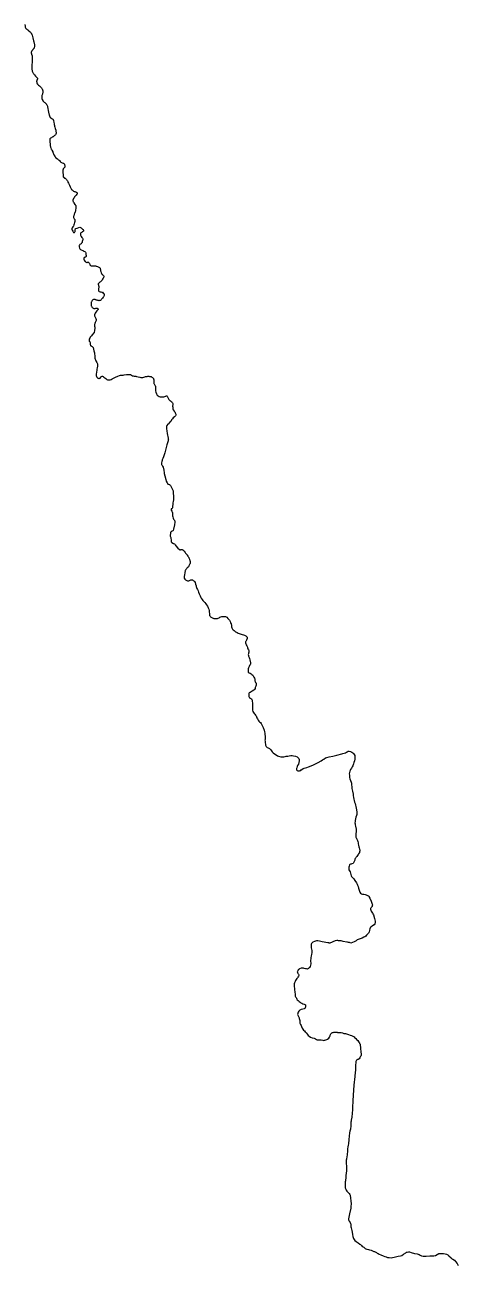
# Model space of a CAD drawing. Header units: inches. Extents: x 1341578 to 1502124, y 557203 to 748561.
# Drawn here: x 1439984 to 1445651, y 683758 to 699959 of the extents above; entities that cross this region are included whole.
import ezdxf

# ---------------------------------------------------------------- set-up
doc = ezdxf.new("R2010")
doc.units = ezdxf.units.IN
doc.header["$MEASUREMENT"] = 0
doc.layers.add('Zipcode', color=7, linetype='Continuous')

msp = doc.modelspace()

# ---------------------------------------------------------------- linework, layer by layer
at = {"layer": 'Zipcode'}
msp.add_lwpolyline([(1439984, 699963), (1439987, 699941), (1439988, 699930), (1439995, 699919), (1440000, 699912), (1440005, 699906), (1440011, 699901), (1440022, 699892), (1440036, 699880), (1440057, 699861), (1440063, 699855), (1440067, 699851), (1440070, 699847), (1440072, 699845), (1440073, 699843), (1440075, 699835), (1440079, 699822), (1440089, 699788), (1440099, 699751), (1440103, 699738), (1440107, 699716), (1440109, 699705), (1440111, 699695), (1440111, 699686), (1440111, 699678), (1440110, 699670), (1440108, 699663), (1440105, 699656), (1440101, 699649), (1440094, 699639), (1440089, 699633), (1440082, 699627), (1440081, 699626), (1440079, 699624), (1440077, 699621), (1440075, 699619), (1440071, 699612), (1440070, 699608), (1440069, 699604), (1440069, 699600), (1440069, 699595), (1440069, 699589), (1440070, 699584), (1440072, 699575), (1440073, 699572), (1440077, 699565), (1440077, 699563), (1440078, 699561), (1440079, 699557), (1440079, 699552), (1440079, 699528), (1440079, 699498), (1440076, 699412), (1440076, 699399), (1440077, 699387), (1440078, 699376), (1440080, 699365), (1440082, 699355), (1440085, 699346), (1440089, 699337), (1440093, 699329), (1440097, 699322), (1440103, 699313), (1440106, 699308), (1440110, 699304), (1440126, 699289), (1440143, 699271), (1440146, 699267), (1440149, 699264), (1440149, 699262), (1440150, 699260), (1440150, 699258), (1440150, 699256), (1440149, 699251), (1440147, 699245), (1440140, 699230), (1440140, 699228), (1440139, 699227), (1440139, 699222), (1440139, 699218), (1440140, 699213), (1440141, 699207), (1440142, 699201), (1440147, 699189), (1440149, 699186), (1440151, 699183), (1440153, 699180), (1440156, 699178), (1440162, 699172), (1440162, 699172), (1440178, 699160), (1440184, 699155), (1440195, 699145), (1440203, 699136), (1440209, 699128), (1440213, 699119), (1440215, 699115), (1440216, 699110), (1440218, 699096), (1440218, 699087), (1440218, 699078), (1440218, 699069), (1440216, 699061), (1440215, 699053), (1440209, 699035), (1440207, 699027), (1440206, 699020), (1440205, 699016), (1440205, 699011), (1440205, 699006), (1440206, 699001), (1440208, 698994), (1440210, 698988), (1440213, 698982), (1440218, 698972), (1440222, 698966), (1440226, 698961), (1440230, 698957), (1440231, 698956), (1440238, 698948), (1440245, 698943), (1440262, 698926), (1440266, 698922), (1440269, 698918), (1440270, 698917), (1440273, 698912), (1440276, 698906), (1440281, 698896), (1440282, 698891), (1440283, 698886), (1440286, 698865), (1440291, 698838), (1440295, 698816), (1440304, 698780), (1440306, 698773), (1440308, 698765), (1440310, 698760), (1440313, 698755), (1440315, 698752), (1440317, 698749), (1440320, 698746), (1440320, 698745), (1440324, 698743), (1440325, 698742), (1440327, 698741), (1440333, 698738), (1440335, 698737), (1440343, 698732), (1440352, 698725), (1440355, 698722), (1440357, 698718), (1440359, 698715), (1440360, 698713), (1440361, 698711), (1440365, 698685), (1440368, 698667), (1440370, 698658), (1440372, 698642), (1440373, 698635), (1440377, 698621), (1440383, 698604), (1440389, 698581), (1440391, 698574), (1440392, 698566), (1440393, 698559), (1440393, 698551), (1440393, 698546), (1440393, 698541), (1440391, 698537), (1440390, 698532), (1440386, 698524), (1440385, 698521), (1440382, 698519), (1440374, 698512), (1440366, 698505), (1440355, 698497), (1440355, 698497), (1440351, 698495), (1440343, 698491), (1440337, 698488), (1440333, 698485), (1440321, 698478), (1440319, 698477), (1440318, 698476), (1440317, 698474), (1440315, 698472), (1440313, 698468), (1440312, 698466), (1440312, 698464), (1440311, 698456), (1440311, 698454), (1440311, 698444), (1440312, 698431), (1440313, 698423), (1440315, 698413), (1440317, 698392), (1440318, 698378), (1440319, 698368), (1440321, 698360), (1440323, 698352), (1440329, 698337), (1440333, 698329), (1440336, 698322), (1440349, 698302), (1440353, 698294), (1440366, 698263), (1440376, 698245), (1440379, 698240), (1440384, 698231), (1440387, 698227), (1440390, 698223), (1440392, 698221), (1440411, 698208), (1440422, 698200), (1440425, 698198), (1440431, 698193), (1440438, 698186), (1440448, 698173), (1440453, 698168), (1440455, 698166), (1440457, 698165), (1440471, 698158), (1440485, 698153), (1440488, 698151), (1440490, 698150), (1440498, 698143), (1440500, 698141), (1440502, 698138), (1440504, 698135), (1440505, 698132), (1440508, 698123), (1440509, 698115), (1440509, 698109), (1440509, 698105), (1440508, 698103), (1440506, 698098), (1440504, 698096), (1440503, 698094), (1440495, 698085), (1440488, 698077), (1440484, 698071), (1440484, 698070), (1440483, 698069), (1440482, 698068), (1440482, 698065), (1440481, 698062), (1440480, 698058), (1440480, 698047), (1440480, 698040), (1440480, 698036), (1440481, 698032), (1440482, 698026), (1440483, 698024), (1440485, 698005), (1440485, 698001), (1440484, 697994), (1440484, 697991), (1440484, 697986), (1440485, 697982), (1440485, 697982), (1440485, 697981), (1440486, 697977), (1440488, 697974), (1440490, 697970), (1440493, 697967), (1440497, 697963), (1440501, 697960), (1440503, 697958), (1440509, 697956), (1440511, 697955), (1440511, 697954), (1440512, 697954), (1440522, 697946), (1440526, 697942), (1440529, 697938), (1440535, 697929), (1440541, 697920), (1440545, 697913), (1440546, 697911), (1440549, 697904), (1440556, 697889), (1440567, 697863), (1440577, 697843), (1440589, 697818), (1440591, 697815), (1440593, 697812), (1440596, 697809), (1440601, 697804), (1440608, 697798), (1440613, 697793), (1440622, 697788), (1440629, 697784), (1440640, 697781), (1440649, 697777), (1440657, 697773), (1440660, 697772), (1440663, 697770), (1440665, 697768), (1440665, 697767), (1440666, 697766), (1440667, 697764), (1440668, 697762), (1440668, 697760), (1440668, 697757), (1440667, 697755), (1440667, 697752), (1440666, 697750), (1440666, 697749), (1440665, 697749), (1440655, 697736), (1440644, 697723), (1440635, 697711), (1440628, 697701), (1440621, 697690), (1440620, 697688), (1440619, 697686), (1440616, 697680), (1440615, 697678), (1440615, 697676), (1440614, 697674), (1440614, 697670), (1440614, 697664), (1440614, 697658), (1440616, 697652), (1440618, 697647), (1440621, 697641), (1440626, 697633), (1440640, 697611), (1440641, 697610), (1440642, 697609), (1440646, 697604), (1440648, 697602), (1440649, 697601), (1440650, 697599), (1440652, 697594), (1440653, 697590), (1440653, 697586), (1440653, 697575), (1440651, 697562), (1440648, 697544), (1440645, 697527), (1440643, 697517), (1440634, 697493), (1440631, 697486), (1440624, 697464), (1440621, 697457), (1440620, 697451), (1440620, 697446), (1440621, 697444), (1440621, 697442), (1440625, 697432), (1440629, 697425), (1440631, 697423), (1440632, 697421), (1440635, 697417), (1440636, 697416), (1440637, 697415), (1440639, 697409), (1440640, 697404), (1440640, 697402), (1440640, 697399), (1440640, 697397), (1440637, 697390), (1440634, 697377), (1440629, 697361), (1440625, 697346), (1440619, 697331), (1440613, 697319), (1440605, 697307), (1440602, 697301), (1440601, 697300), (1440601, 697291), (1440605, 697277), (1440611, 697264), (1440616, 697255), (1440623, 697247), (1440635, 697248), (1440640, 697256), (1440641, 697261), (1440643, 697270), (1440643, 697285), (1440646, 697295), (1440649, 697298), (1440667, 697305), (1440692, 697313), (1440703, 697315), (1440714, 697313), (1440722, 697307), (1440732, 697299), (1440739, 697292), (1440747, 697284), (1440750, 697278), (1440751, 697272), (1440750, 697265), (1440745, 697259), (1440740, 697255), (1440736, 697253), (1440734, 697252), (1440725, 697247), (1440718, 697240), (1440714, 697232), (1440712, 697223), (1440712, 697213), (1440716, 697202), (1440721, 697193), (1440728, 697183), (1440729, 697183), (1440738, 697172), (1440743, 697164), (1440744, 697156), (1440745, 697151), (1440743, 697147), (1440739, 697140), (1440735, 697133), (1440734, 697124), (1440733, 697117), (1440730, 697113), (1440727, 697106), (1440721, 697100), (1440712, 697094), (1440705, 697088), (1440700, 697082), (1440696, 697076), (1440695, 697069), (1440696, 697060), (1440700, 697041), (1440705, 697034), (1440712, 697025), (1440722, 697018), (1440743, 697011), (1440749, 697008), (1440752, 697006), (1440758, 697004), (1440770, 696997), (1440775, 696993), (1440780, 696988), (1440782, 696983), (1440783, 696976), (1440784, 696961), (1440786, 696946), (1440786, 696937), (1440785, 696933), (1440783, 696928), (1440778, 696926), (1440775, 696925), (1440770, 696923), (1440764, 696921), (1440759, 696917), (1440757, 696914), (1440756, 696913), (1440755, 696908), (1440756, 696901), (1440758, 696893), (1440762, 696885), (1440770, 696874), (1440776, 696867), (1440784, 696859), (1440790, 696853), (1440795, 696852), (1440799, 696853), (1440806, 696857), (1440809, 696858), (1440812, 696859), (1440816, 696859), (1440822, 696856), (1440823, 696855), (1440828, 696847), (1440831, 696840), (1440833, 696834), (1440836, 696826), (1440841, 696820), (1440845, 696815), (1440850, 696812), (1440857, 696811), (1440868, 696811), (1440871, 696811), (1440873, 696810), (1440879, 696809), (1440891, 696809), (1440907, 696809), (1440907, 696809), (1440917, 696808), (1440921, 696808), (1440936, 696801), (1440952, 696795), (1440960, 696790), (1440966, 696785), (1440968, 696780), (1440971, 696771), (1440973, 696762), (1440975, 696754), (1440975, 696751), (1440976, 696745), (1440979, 696736), (1440984, 696721), (1440987, 696714), (1440989, 696709), (1440993, 696702), (1440995, 696701), (1441002, 696695), (1441008, 696690), (1441014, 696684), (1441017, 696677), (1441017, 696672), (1441016, 696665), (1441012, 696658), (1441007, 696648), (1441002, 696637), (1440995, 696626), (1440986, 696614), (1440975, 696604), (1440967, 696598), (1440962, 696594), (1440962, 696593), (1440955, 696588), (1440950, 696582), (1440945, 696574), (1440945, 696570), (1440946, 696560), (1440950, 696552), (1440953, 696545), (1440953, 696534), (1440951, 696525), (1440949, 696513), (1440948, 696502), (1440948, 696492), (1440949, 696490), (1440950, 696486), (1440953, 696480), (1440958, 696477), (1440970, 696473), (1440977, 696472), (1440993, 696468), (1440999, 696466), (1441010, 696456), (1441020, 696445), (1441023, 696435), (1441022, 696427), (1441021, 696425), (1441018, 696416), (1441013, 696407), (1441010, 696402), (1440998, 696388), (1440988, 696375), (1440981, 696367), (1440972, 696360), (1440963, 696357), (1440954, 696356), (1440948, 696357), (1440938, 696358), (1440929, 696361), (1440919, 696364), (1440913, 696366), (1440905, 696370), (1440899, 696371), (1440895, 696372), (1440892, 696373), (1440887, 696373), (1440881, 696371), (1440875, 696367), (1440866, 696357), (1440861, 696350), (1440858, 696342), (1440854, 696335), (1440852, 696323), (1440852, 696307), (1440852, 696298), (1440852, 696298), (1440854, 696290), (1440857, 696283), (1440861, 696275), (1440867, 696267), (1440873, 696262), (1440880, 696258), (1440880, 696258), (1440887, 696254), (1440893, 696252), (1440898, 696252), (1440906, 696255), (1440912, 696258), (1440920, 696259), (1440930, 696258), (1440944, 696249), (1440942, 696242), (1440937, 696235), (1440934, 696231), (1440925, 696222), (1440911, 696208), (1440903, 696194), (1440898, 696183), (1440895, 696172), (1440896, 696163), (1440896, 696157), (1440898, 696151), (1440899, 696148), (1440908, 696130), (1440911, 696125), (1440912, 696122), (1440918, 696110), (1440918, 696107), (1440918, 696099), (1440913, 696088), (1440906, 696071), (1440901, 696058), (1440899, 696052), (1440897, 696043), (1440895, 696032), (1440897, 696023), (1440900, 696010), (1440902, 695998), (1440899, 695985), (1440896, 695973), (1440894, 695960), (1440893, 695945), (1440890, 695937), (1440884, 695930), (1440874, 695920), (1440864, 695909), (1440855, 695898), (1440852, 695894), (1440841, 695878), (1440834, 695868), (1440827, 695855), (1440827, 695855), (1440827, 695854), (1440826, 695851), (1440825, 695842), (1440826, 695826), (1440830, 695822), (1440836, 695821), (1440838, 695804), (1440840, 695791), (1440841, 695782), (1440843, 695773), (1440845, 695769), (1440847, 695768), (1440852, 695765), (1440857, 695762), (1440866, 695756), (1440878, 695745), (1440883, 695723), (1440889, 695702), (1440892, 695689), (1440895, 695675), (1440896, 695662), (1440898, 695635), (1440900, 695615), (1440901, 695609), (1440902, 695604), (1440914, 695569), (1440924, 695549), (1440933, 695533), (1440935, 695524), (1440936, 695519), (1440935, 695512), (1440934, 695502), (1440930, 695477), (1440927, 695462), (1440925, 695448), (1440921, 695422), (1440918, 695397), (1440919, 695381), (1440919, 695376), (1440921, 695370), (1440923, 695365), (1440928, 695358), (1440934, 695349), (1440938, 695345), (1440945, 695342), (1440953, 695340), (1440958, 695340), (1440965, 695342), (1440970, 695345), (1440973, 695350), (1440976, 695357), (1440979, 695360), (1440985, 695364), (1440992, 695367), (1440996, 695368), (1441000, 695368), (1441008, 695365), (1441018, 695359), (1441031, 695349), (1441042, 695339), (1441051, 695331), (1441056, 695327), (1441067, 695323), (1441078, 695321), (1441091, 695321), (1441101, 695324), (1441112, 695328), (1441126, 695336), (1441145, 695345), (1441172, 695357), (1441199, 695370), (1441221, 695378), (1441235, 695382), (1441247, 695384), (1441256, 695385), (1441269, 695385), (1441283, 695387), (1441313, 695391), (1441331, 695393), (1441344, 695393), (1441352, 695393), (1441360, 695392), (1441366, 695390), (1441371, 695388), (1441381, 695382), (1441392, 695376), (1441399, 695374), (1441412, 695371), (1441425, 695369), (1441438, 695368), (1441446, 695366), (1441451, 695365), (1441467, 695360), (1441487, 695355), (1441500, 695352), (1441509, 695351), (1441518, 695351), (1441528, 695352), (1441540, 695355), (1441554, 695361), (1441563, 695364), (1441584, 695367), (1441594, 695368), (1441607, 695368), (1441616, 695367), (1441626, 695366), (1441635, 695364), (1441642, 695362), (1441646, 695359), (1441655, 695352), (1441661, 695345), (1441665, 695338), (1441668, 695331), (1441670, 695326), (1441672, 695286), (1441672, 695274), (1441674, 695269), (1441680, 695259), (1441685, 695252), (1441689, 695245), (1441691, 695241), (1441691, 695236), (1441692, 695227), (1441692, 695213), (1441692, 695185), (1441693, 695178), (1441697, 695163), (1441705, 695140), (1441709, 695130), (1441714, 695123), (1441717, 695120), (1441729, 695111), (1441739, 695106), (1441754, 695101), (1441763, 695099), (1441773, 695099), (1441779, 695099), (1441785, 695099), (1441800, 695102), (1441813, 695106), (1441826, 695110), (1441834, 695113), (1441839, 695113), (1441843, 695111), (1441847, 695108), (1441850, 695102), (1441860, 695083), (1441869, 695066), (1441875, 695058), (1441880, 695053), (1441889, 695049), (1441895, 695044), (1441905, 695035), (1441912, 695026), (1441916, 695020), (1441919, 695011), (1441921, 695003), (1441921, 694998), (1441919, 694991), (1441917, 694984), (1441917, 694980), (1441918, 694964), (1441919, 694949), (1441921, 694942), (1441926, 694932), (1441937, 694915), (1441945, 694904), (1441952, 694891), (1441956, 694884), (1441959, 694875), (1441960, 694869), (1441959, 694863), (1441958, 694859), (1441954, 694854), (1441949, 694846), (1441940, 694837), (1441926, 694824), (1441914, 694814), (1441909, 694808), (1441902, 694798), (1441892, 694780), (1441887, 694773), (1441877, 694764), (1441861, 694747), (1441855, 694741), (1441843, 694726), (1441839, 694719), (1441837, 694714), (1441836, 694709), (1441836, 694705), (1441836, 694701), (1441836, 694696), (1441838, 694682), (1441842, 694658), (1441842, 694648), (1441845, 694630), (1441846, 694623), (1441859, 694560), (1441860, 694549), (1441861, 694545), (1441860, 694538), (1441857, 694525), (1441842, 694475), (1441824, 694403), (1441815, 694370), (1441808, 694343), (1441804, 694328), (1441799, 694316), (1441790, 694295), (1441782, 694277), (1441780, 694269), (1441775, 694254), (1441772, 694240), (1441771, 694231), (1441771, 694222), (1441772, 694217), (1441774, 694211), (1441785, 694195), (1441792, 694183), (1441795, 694176), (1441796, 694169), (1441802, 694137), (1441806, 694110), (1441807, 694099), (1441815, 694069), (1441828, 694022), (1441833, 694000), (1441844, 693977), (1441848, 693968), (1441855, 693961), (1441862, 693958), (1441872, 693955), (1441878, 693953), (1441882, 693951), (1441884, 693947), (1441887, 693941), (1441905, 693908), (1441917, 693889), (1441921, 693879), (1441923, 693873), (1441924, 693866), (1441925, 693852), (1441926, 693848), (1441927, 693799), (1441927, 693791), (1441928, 693787), (1441930, 693778), (1441930, 693772), (1441927, 693753), (1441923, 693733), (1441920, 693717), (1441918, 693704), (1441917, 693662), (1441916, 693652), (1441915, 693649), (1441911, 693643), (1441905, 693639), (1441900, 693636), (1441897, 693632), (1441896, 693629), (1441897, 693624), (1441898, 693620), (1441906, 693605), (1441910, 693596), (1441914, 693586), (1441915, 693582), (1441916, 693564), (1441917, 693545), (1441918, 693533), (1441923, 693516), (1441928, 693503), (1441932, 693496), (1441936, 693492), (1441943, 693486), (1441945, 693480), (1441947, 693474), (1441946, 693463), (1441940, 693428), (1441927, 693373), (1441922, 693354), (1441919, 693349), (1441913, 693345), (1441898, 693336), (1441894, 693332), (1441891, 693327), (1441889, 693315), (1441886, 693292), (1441885, 693285), (1441886, 693280), (1441892, 693261), (1441895, 693253), (1441895, 693249), (1441896, 693232), (1441897, 693211), (1441898, 693205), (1441901, 693201), (1441905, 693198), (1441928, 693186), (1441943, 693179), (1441946, 693175), (1441951, 693169), (1441959, 693154), (1441984, 693125), (1442005, 693106), (1442013, 693103), (1442019, 693102), (1442026, 693104), (1442034, 693105), (1442040, 693105), (1442046, 693103), (1442052, 693100), (1442056, 693097), (1442061, 693094), (1442064, 693090), (1442070, 693083), (1442079, 693068), (1442086, 693060), (1442100, 693046), (1442106, 693037), (1442109, 693032), (1442116, 693019), (1442118, 693016), (1442123, 693007), (1442127, 693000), (1442130, 692996), (1442137, 692980), (1442144, 692958), (1442146, 692953), (1442147, 692946), (1442146, 692933), (1442145, 692924), (1442143, 692918), (1442131, 692893), (1442123, 692878), (1442119, 692874), (1442109, 692865), (1442102, 692859), (1442095, 692851), (1442088, 692843), (1442084, 692838), (1442082, 692834), (1442081, 692827), (1442078, 692805), (1442076, 692796), (1442072, 692779), (1442066, 692751), (1442068, 692741), (1442070, 692731), (1442078, 692720), (1442087, 692709), (1442101, 692701), (1442112, 692697), (1442121, 692696), (1442131, 692698), (1442139, 692702), (1442148, 692705), (1442156, 692708), (1442167, 692710), (1442176, 692708), (1442185, 692703), (1442194, 692697), (1442202, 692688), (1442210, 692677), (1442217, 692653), (1442223, 692632), (1442224, 692621), (1442228, 692611), (1442235, 692595), (1442240, 692583), (1442246, 692574), (1442250, 692566), (1442256, 692550), (1442262, 692529), (1442275, 692502), (1442282, 692488), (1442292, 692471), (1442304, 692452), (1442311, 692440), (1442321, 692431), (1442336, 692413), (1442349, 692397), (1442359, 692383), (1442372, 692365), (1442381, 692345), (1442389, 692326), (1442393, 692308), (1442395, 692292), (1442397, 692268), (1442397, 692256), (1442399, 692246), (1442406, 692235), (1442413, 692228), (1442420, 692223), (1442429, 692217), (1442436, 692213), (1442447, 692208), (1442456, 692206), (1442466, 692204), (1442476, 692204), (1442493, 692204), (1442505, 692206), (1442514, 692208), (1442525, 692214), (1442536, 692221), (1442547, 692227), (1442559, 692232), (1442570, 692233), (1442593, 692231), (1442608, 692229), (1442624, 692222), (1442637, 692207), (1442650, 692193), (1442660, 692181), (1442668, 692167), (1442673, 692150), (1442682, 692135), (1442685, 692114), (1442686, 692096), (1442690, 692082), (1442700, 692065), (1442708, 692056), (1442720, 692046), (1442732, 692038), (1442741, 692032), (1442752, 692026), (1442761, 692020), (1442774, 692013), (1442786, 692007), (1442812, 692000), (1442855, 691986), (1442875, 691977), (1442884, 691969), (1442890, 691959), (1442892, 691950), (1442892, 691942), (1442884, 691923), (1442879, 691915), (1442872, 691906), (1442870, 691899), (1442870, 691893), (1442871, 691886), (1442873, 691874), (1442877, 691867), (1442880, 691860), (1442886, 691849), (1442895, 691832), (1442897, 691818), (1442901, 691808), (1442907, 691797), (1442912, 691789), (1442914, 691778), (1442914, 691766), (1442911, 691753), (1442908, 691744), (1442906, 691733), (1442907, 691722), (1442910, 691713), (1442913, 691705), (1442917, 691695), (1442922, 691681), (1442928, 691667), (1442934, 691628), (1442933, 691613), (1442929, 691599), (1442924, 691590), (1442917, 691578), (1442912, 691571), (1442910, 691561), (1442904, 691546), (1442904, 691534), (1442903, 691524), (1442904, 691515), (1442905, 691503), (1442918, 691496), (1442929, 691491), (1442944, 691484), (1442954, 691474), (1442965, 691464), (1442979, 691440), (1442987, 691426), (1442990, 691412), (1442990, 691400), (1442990, 691391), (1442994, 691381), (1443001, 691371), (1443007, 691359), (1443008, 691349), (1443008, 691336), (1443003, 691320), (1442998, 691303), (1442994, 691290), (1442987, 691277), (1442979, 691269), (1442956, 691255), (1442942, 691247), (1442929, 691238), (1442919, 691232), (1442913, 691226), (1442913, 691215), (1442913, 691202), (1442915, 691188), (1442919, 691176), (1442924, 691169), (1442929, 691165), (1442937, 691163), (1442946, 691155), (1442953, 691148), (1442955, 691137), (1442959, 691121), (1442962, 691103), (1442962, 691086), (1442962, 691060), (1442961, 691041), (1442962, 691031), (1442961, 691019), (1442962, 691007), (1442967, 690990), (1442973, 690978), (1442982, 690964), (1442990, 690954), (1443000, 690942), (1443009, 690932), (1443014, 690921), (1443020, 690906), (1443026, 690894), (1443034, 690878), (1443045, 690864), (1443054, 690855), (1443064, 690846), (1443075, 690832), (1443085, 690817), (1443092, 690800), (1443099, 690783), (1443112, 690745), (1443116, 690725), (1443121, 690709), (1443123, 690696), (1443126, 690664), (1443127, 690651), (1443126, 690638), (1443126, 690625), (1443124, 690614), (1443125, 690602), (1443126, 690591), (1443127, 690581), (1443130, 690563), (1443132, 690550), (1443134, 690541), (1443140, 690532), (1443152, 690522), (1443165, 690514), (1443183, 690506), (1443195, 690493), (1443208, 690478), (1443220, 690462), (1443231, 690449), (1443249, 690436), (1443269, 690423), (1443287, 690413), (1443303, 690405), (1443332, 690400), (1443354, 690397), (1443373, 690399), (1443389, 690403), (1443401, 690405), (1443421, 690407), (1443439, 690411), (1443461, 690415), (1443481, 690416), (1443498, 690413), (1443523, 690405), (1443546, 690396), (1443559, 690387), (1443566, 690377), (1443572, 690364), (1443572, 690344), (1443569, 690323), (1443561, 690304), (1443550, 690286), (1443543, 690270), (1443539, 690254), (1443537, 690245), (1443538, 690230), (1443542, 690223), (1443545, 690218), (1443555, 690216), (1443567, 690216), (1443576, 690216), (1443585, 690218), (1443592, 690221), (1443601, 690231), (1443604, 690233), (1443623, 690244), (1443637, 690249), (1443670, 690258), (1443693, 690266), (1443727, 690280), (1443757, 690292), (1443777, 690301), (1443794, 690309), (1443820, 690323), (1443857, 690346), (1443878, 690359), (1443895, 690369), (1443915, 690385), (1443932, 690391), (1443963, 690396), (1444012, 690405), (1444063, 690421), (1444128, 690439), (1444142, 690442), (1444161, 690447), (1444177, 690451), (1444191, 690457), (1444200, 690465), (1444211, 690472), (1444227, 690473), (1444244, 690468), (1444259, 690460), (1444272, 690452), (1444283, 690440), (1444292, 690427), (1444298, 690414), (1444301, 690403), (1444301, 690389), (1444300, 690366), (1444294, 690347), (1444288, 690326), (1444282, 690305), (1444274, 690281), (1444265, 690267), (1444254, 690251), (1444243, 690233), (1444236, 690221), (1444234, 690211), (1444229, 690192), (1444227, 690175), (1444228, 690158), (1444228, 690142), (1444230, 690127), (1444233, 690112), (1444241, 690088), (1444251, 690069), (1444255, 690053), (1444257, 690031), (1444260, 690006), (1444262, 689985), (1444265, 689965), (1444268, 689948), (1444278, 689912), (1444279, 689895), (1444283, 689867), (1444285, 689847), (1444289, 689826), (1444296, 689807), (1444302, 689788), (1444308, 689768), (1444312, 689751), (1444318, 689727), (1444323, 689705), (1444325, 689677), (1444326, 689665), (1444324, 689647), (1444321, 689633), (1444314, 689610), (1444306, 689589), (1444304, 689566), (1444302, 689553), (1444301, 689538), (1444302, 689522), (1444304, 689508), (1444308, 689492), (1444315, 689454), (1444317, 689443), (1444316, 689426), (1444315, 689412), (1444313, 689400), (1444311, 689383), (1444312, 689368), (1444312, 689359), (1444314, 689349), (1444317, 689343), (1444321, 689333), (1444330, 689316), (1444335, 689306), (1444340, 689291), (1444341, 689277), (1444342, 689264), (1444347, 689246), (1444353, 689224), (1444356, 689209), (1444361, 689194), (1444364, 689183), (1444363, 689171), (1444360, 689159), (1444358, 689150), (1444349, 689132), (1444343, 689121), (1444335, 689108), (1444326, 689095), (1444318, 689087), (1444312, 689080), (1444305, 689071), (1444301, 689060), (1444297, 689047), (1444290, 689033), (1444283, 689012), (1444276, 689003), (1444261, 688999), (1444253, 688996), (1444243, 688995), (1444235, 688991), (1444229, 688986), (1444226, 688970), (1444222, 688958), (1444221, 688947), (1444220, 688936), (1444220, 688928), (1444222, 688921), (1444231, 688911), (1444237, 688898), (1444241, 688880), (1444247, 688860), (1444250, 688846), (1444255, 688834), (1444268, 688821), (1444284, 688803), (1444299, 688782), (1444320, 688751), (1444331, 688733), (1444336, 688723), (1444341, 688705), (1444346, 688682), (1444354, 688655), (1444358, 688643), (1444365, 688629), (1444372, 688618), (1444385, 688609), (1444398, 688605), (1444418, 688603), (1444436, 688601), (1444449, 688596), (1444465, 688588), (1444476, 688581), (1444483, 688573), (1444496, 688551), (1444511, 688515), (1444527, 688473), (1444528, 688463), (1444527, 688452), (1444524, 688445), (1444520, 688438), (1444513, 688430), (1444508, 688423), (1444505, 688416), (1444505, 688407), (1444507, 688396), (1444511, 688382), (1444529, 688358), (1444536, 688346), (1444541, 688334), (1444555, 688286), (1444566, 688250), (1444567, 688236), (1444566, 688224), (1444562, 688215), (1444551, 688206), (1444529, 688189), (1444508, 688172), (1444500, 688163), (1444495, 688152), (1444490, 688136), (1444487, 688109), (1444484, 688102), (1444477, 688093), (1444453, 688067), (1444443, 688058), (1444430, 688049), (1444418, 688042), (1444397, 688030), (1444381, 688024), (1444357, 688018), (1444330, 688006), (1444315, 687997), (1444290, 687981), (1444267, 687971), (1444248, 687966), (1444229, 687971), (1444218, 687973), (1444203, 687977), (1444196, 687979), (1444148, 687988), (1444122, 687993), (1444103, 687995), (1444086, 687997), (1444075, 687999), (1444063, 687999), (1444044, 687995), (1444035, 687992), (1444019, 687986), (1443995, 687974), (1443979, 687968), (1443972, 687966), (1443965, 687966), (1443957, 687967), (1443945, 687969), (1443921, 687974), (1443897, 687979), (1443871, 687984), (1443838, 687990), (1443814, 687994), (1443797, 687994), (1443785, 687992), (1443771, 687987), (1443751, 687978), (1443740, 687970), (1443733, 687960), (1443730, 687952), (1443729, 687943), (1443729, 687924), (1443730, 687904), (1443733, 687885), (1443735, 687867), (1443735, 687843), (1443733, 687817), (1443728, 687800), (1443723, 687773), (1443722, 687758), (1443720, 687742), (1443721, 687726), (1443723, 687707), (1443722, 687695), (1443721, 687678), (1443717, 687660), (1443707, 687646), (1443695, 687632), (1443681, 687627), (1443668, 687629), (1443652, 687631), (1443637, 687633), (1443629, 687637), (1443625, 687639), (1443620, 687639), (1443616, 687639), (1443608, 687638), (1443598, 687636), (1443577, 687629), (1443568, 687625), (1443565, 687622), (1443559, 687615), (1443552, 687604), (1443548, 687595), (1443547, 687589), (1443548, 687584), (1443551, 687579), (1443555, 687573), (1443560, 687566), (1443564, 687561), (1443568, 687552), (1443568, 687548), (1443567, 687543), (1443562, 687533), (1443556, 687522), (1443549, 687512), (1443542, 687505), (1443531, 687488), (1443523, 687475), (1443517, 687462), (1443510, 687445), (1443508, 687435), (1443508, 687425), (1443508, 687414), (1443508, 687399), (1443510, 687374), (1443512, 687352), (1443514, 687335), (1443516, 687320), (1443518, 687301), (1443519, 687286), (1443521, 687271), (1443525, 687264), (1443531, 687254), (1443535, 687245), (1443540, 687233), (1443547, 687225), (1443557, 687215), (1443570, 687204), (1443585, 687194), (1443595, 687185), (1443606, 687179), (1443619, 687173), (1443636, 687167), (1443647, 687162), (1443654, 687158), (1443655, 687155), (1443655, 687147), (1443656, 687140), (1443655, 687132), (1443651, 687121), (1443645, 687113), (1443636, 687107), (1443618, 687102), (1443598, 687096), (1443582, 687088), (1443569, 687077), (1443558, 687064), (1443553, 687055), (1443552, 687045), (1443551, 687034), (1443554, 687026), (1443559, 687017), (1443564, 687008), (1443570, 686990), (1443573, 686979), (1443576, 686968), (1443578, 686953), (1443579, 686937), (1443580, 686921), (1443584, 686911), (1443589, 686901), (1443596, 686888), (1443603, 686875), (1443606, 686865), (1443610, 686853), (1443618, 686843), (1443629, 686829), (1443639, 686818), (1443650, 686807), (1443661, 686796), (1443667, 686789), (1443680, 686770), (1443690, 686758), (1443700, 686749), (1443719, 686738), (1443742, 686728), (1443766, 686722), (1443785, 686713), (1443796, 686707), (1443807, 686702), (1443818, 686700), (1443828, 686701), (1443841, 686702), (1443850, 686702), (1443861, 686701), (1443879, 686696), (1443891, 686695), (1443901, 686697), (1443907, 686697), (1443918, 686700), (1443931, 686706), (1443940, 686711), (1443957, 686725), (1443968, 686737), (1443973, 686745), (1443975, 686754), (1443978, 686763), (1443986, 686780), (1443992, 686787), (1443999, 686793), (1444005, 686797), (1444014, 686798), (1444025, 686800), (1444037, 686800), (1444049, 686800), (1444066, 686800), (1444073, 686799), (1444098, 686798), (1444118, 686797), (1444121, 686796), (1444140, 686792), (1444157, 686786), (1444161, 686786), (1444177, 686783), (1444189, 686780), (1444202, 686777), (1444217, 686772), (1444239, 686764), (1444256, 686757), (1444275, 686748), (1444289, 686739), (1444300, 686730), (1444311, 686720), (1444327, 686703), (1444339, 686691), (1444351, 686673), (1444358, 686664), (1444361, 686656), (1444367, 686644), (1444369, 686631), (1444371, 686602), (1444372, 686588), (1444373, 686576), (1444376, 686558), (1444379, 686539), (1444382, 686521), (1444382, 686516), (1444382, 686509), (1444380, 686501), (1444376, 686488), (1444370, 686478), (1444364, 686467), (1444356, 686455), (1444344, 686447), (1444336, 686444), (1444328, 686440), (1444321, 686436), (1444316, 686428), (1444313, 686417), (1444310, 686399), (1444309, 686379), (1444308, 686362), (1444308, 686339), (1444307, 686315), (1444306, 686293), (1444305, 686282), (1444302, 686264), (1444300, 686240), (1444298, 686222), (1444288, 686111), (1444277, 685980), (1444273, 685907), (1444267, 685817), (1444267, 685799), (1444267, 685781), (1444268, 685775), (1444266, 685756), (1444264, 685727), (1444262, 685711), (1444260, 685693), (1444252, 685653), (1444249, 685639), (1444247, 685625), (1444245, 685602), (1444247, 685589), (1444248, 685579), (1444248, 685566), (1444244, 685549), (1444244, 685536), (1444240, 685520), (1444233, 685511), (1444230, 685486), (1444222, 685399), (1444215, 685343), (1444212, 685326), (1444208, 685304), (1444205, 685279), (1444202, 685260), (1444202, 685234), (1444201, 685217), (1444197, 685196), (1444193, 685177), (1444188, 685144), (1444186, 685130), (1444185, 685089), (1444185, 685085), (1444188, 685053), (1444190, 685014), (1444190, 684989), (1444183, 684932), (1444181, 684911), (1444181, 684909), (1444181, 684897), (1444178, 684875), (1444176, 684862), (1444173, 684848), (1444172, 684831), (1444172, 684820), (1444171, 684804), (1444172, 684797), (1444173, 684790), (1444173, 684783), (1444173, 684778), (1444174, 684769), (1444180, 684751), (1444185, 684739), (1444194, 684727), (1444210, 684709), (1444225, 684693), (1444235, 684680), (1444237, 684672), (1444244, 684632), (1444248, 684597), (1444249, 684559), (1444247, 684523), (1444245, 684495), (1444243, 684484), (1444231, 684430), (1444220, 684384), (1444217, 684365), (1444218, 684353), (1444222, 684342), (1444226, 684333), (1444236, 684317), (1444242, 684303), (1444245, 684293), (1444247, 684280), (1444247, 684271), (1444247, 684260), (1444250, 684245), (1444255, 684227), (1444260, 684211), (1444263, 684190), (1444269, 684161), (1444274, 684134), (1444282, 684109), (1444290, 684093), (1444301, 684081), (1444318, 684067), (1444341, 684051), (1444363, 684035), (1444374, 684027), (1444386, 684014), (1444397, 684004), (1444407, 683997), (1444418, 683993), (1444436, 683975), (1444442, 683971), (1444456, 683966), (1444477, 683964), (1444493, 683958), (1444512, 683953), (1444528, 683947), (1444549, 683939), (1444557, 683937), (1444566, 683932), (1444581, 683923), (1444593, 683916), (1444604, 683911), (1444618, 683904), (1444638, 683894), (1444668, 683882), (1444692, 683873), (1444710, 683867), (1444725, 683861), (1444748, 683858), (1444775, 683856), (1444790, 683858), (1444813, 683863), (1444867, 683875), (1444896, 683882), (1444913, 683887), (1444934, 683901), (1444965, 683922), (1444974, 683927), (1444985, 683929), (1445002, 683931), (1445015, 683931), (1445036, 683926), (1445081, 683913), (1445116, 683906), (1445125, 683904), (1445138, 683898), (1445154, 683889), (1445172, 683881), (1445191, 683878), (1445233, 683878), (1445281, 683879), (1445330, 683882), (1445353, 683887), (1445374, 683900), (1445398, 683910), (1445417, 683913), (1445436, 683913), (1445458, 683910), (1445478, 683905), (1445497, 683902), (1445515, 683893), (1445530, 683880), (1445557, 683853), (1445565, 683847), (1445582, 683839), (1445602, 683825), (1445616, 683808), (1445636, 683779), (1445651, 683754)], dxfattribs=at)

doc.saveas('drawing.dxf')
